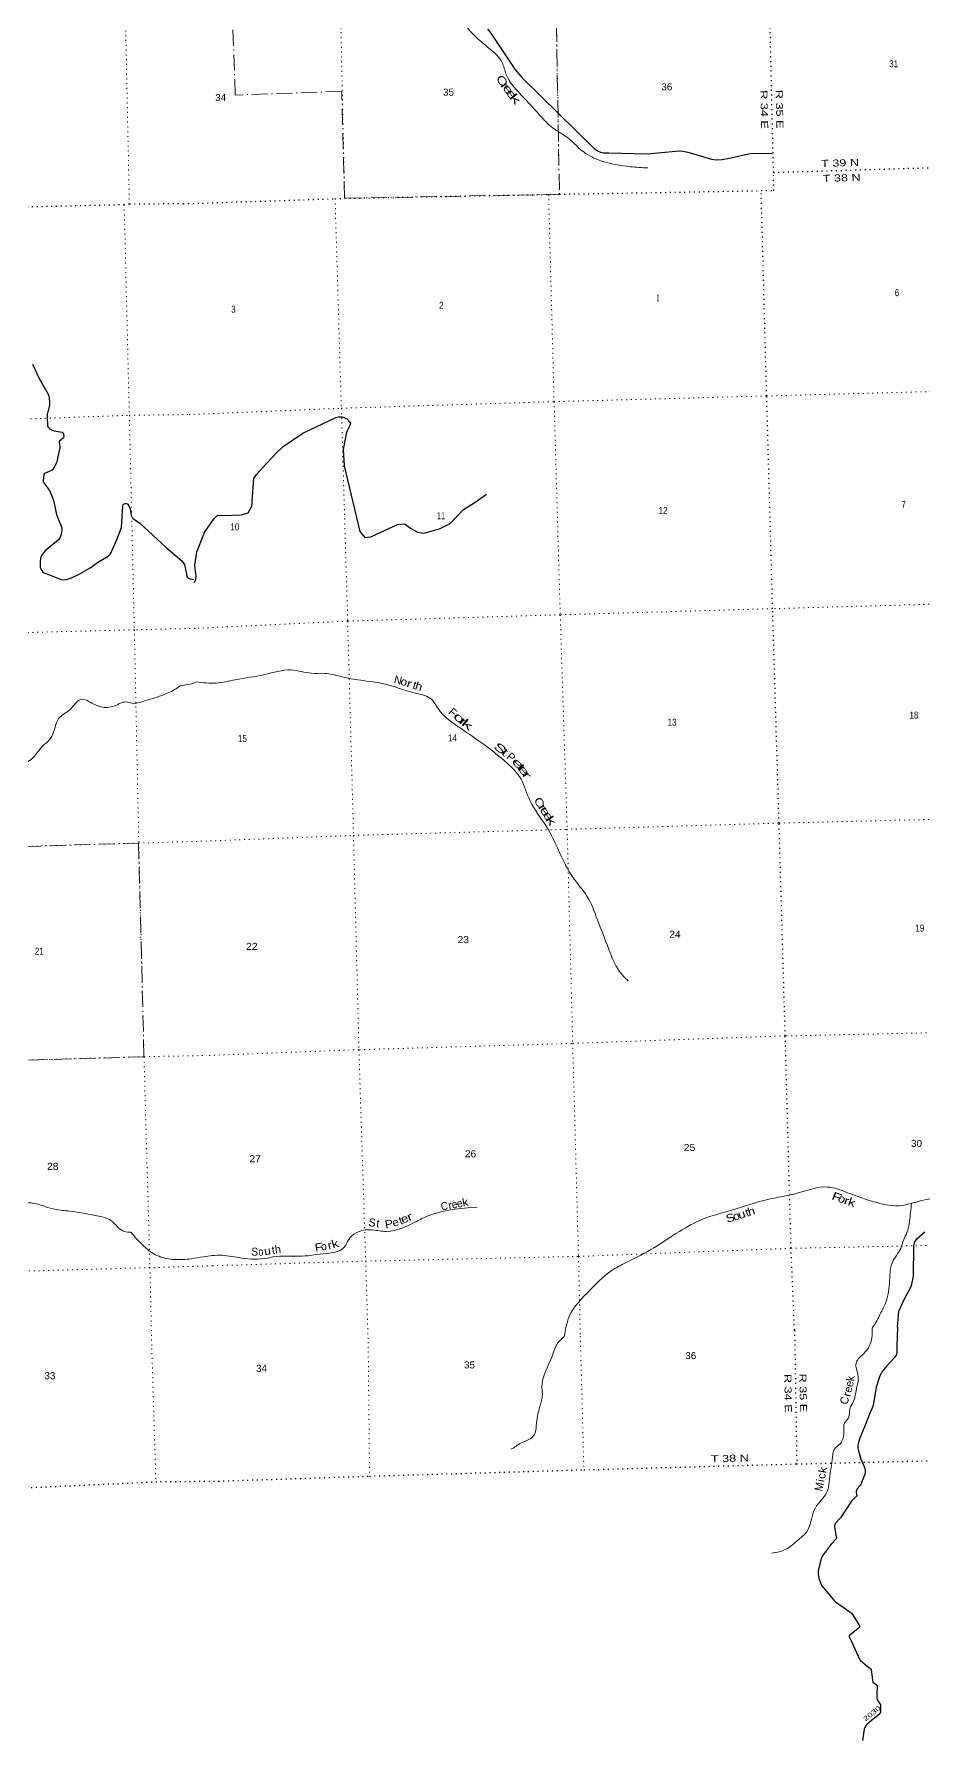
# Model space of a CAD drawing. Header units: feet. Extents: x 485078 to 733631, y 372822 to 564222.
# Drawn here: x 604347 to 626577, y 458097 to 500649 of the extents above; entities that cross this region are included whole.
import ezdxf
from ezdxf.enums import TextEntityAlignment as Align

# ---------------------------------------------------------------- set-up
doc = ezdxf.new("R2010")
doc.units = ezdxf.units.FT
doc.header["$LTSCALE"] = 80
doc.linetypes.add('DOT_DASHED', pattern=[7.7, 5, -1.2, 0.3, -1.2])
doc.linetypes.add('DOTTED', pattern=[1.5, 0.3, -1.2])
for name, color, linetype, lineweight in [('29', 7, 'Continuous', 25), ('30', 7, 'Continuous', 25), ('39', 7, 'Continuous', 13), ('41', 7, 'Continuous', 13), ('44', 7, 'DOT_DASHED', 13), ('6', 7, 'DOTTED', 25), ('7', 7, 'DOTTED', 13)]:
    doc.layers.add(name, color=color, linetype=linetype, lineweight=lineweight)

msp = doc.modelspace()

# ---------------------------------------------------------------- linework, layer by layer
at = {"layer": '29'}
for points in [[(615675.52, 500779.73), (615770.44, 500645.49), (616354.18, 499767.78), (616542.45, 499553.81), (618339.41, 497789.06), (618420.19, 497732.09), (618495.82, 497697.29), (618581.76, 497681.03), (618708.63, 497684.18), (619664.29, 497659.46), (620378.75, 497719.65), (620520.58, 497727.83), (620678.71, 497701.36), (621266.78, 497525.74), (621396.48, 497507.06), (621534.64, 497512.98), (621751.16, 497555.26), (622193.67, 497657.64), (622304.15, 497672.71), (622790, 497662.64)], [(604304.2, 492400.49), (604474.77, 492042.28), (604699.27, 491647.46), (604714.47, 491599.25), (604720.84, 491563.09), (604731.47, 491420.57), (604729.05, 491377.55), (604674.08, 491144.04), (604674.83, 491078.55), (604685.77, 490862.19), (604694.27, 490832.41), (604706.43, 490814.76), (604747.42, 490779.23), (604800.56, 490751.58), (604849.02, 490732.59), (605046.09, 490701.59), (605056.19, 490695.74), (605067.31, 490685.29), (605077.98, 490656.92), (605086.48, 490580.34), (605083.83, 490569.17), (605077.94, 490556.26), (604982.85, 490472.39), (604974.35, 490459.62), (604972.6, 490443.57), (604990.29, 490345.82), (604989.37, 490312.72), (604915.36, 489968.78), (604903.49, 489935.84), (604822.89, 489786.9), (604804.82, 489762.44), (604778.83, 489739.62), (604609.25, 489670.97), (604598.62, 489664.59), (604591.61, 489652.51), (604572.05, 489478.46), (604576.3, 489459.31), (604582.85, 489441.96), (604709.7, 489276.91), (604729.58, 489242.67), (604822.37, 489024.84), (604842.7, 488963.4), (604874.32, 488800.36)], [(608336.29, 486942.44), (608377.61, 486989.91), (608392.48, 487105.58), (608360.59, 487369.23), (608415.35, 487714.57), (608601.81, 488193.62), (608842.59, 488543.14), (608941.44, 488623.22), (609052.9, 488616.83), (609531.81, 488636.84), (609696.27, 488686.78), (609788.51, 488855.54), (609837.35, 489546.22), (609903.27, 489645.41), (610054.42, 489806.04), (610399.54, 490185.3), (610567.09, 490338.4), (611059.15, 490674.07), (611889.37, 491069.51), (611955.87, 491085.23), (612038.07, 491085.23), (612093.67, 491070.72), (612159.41, 491036.08), (612231.47, 490954.62), (612248.39, 490923.17), (612237.19, 490864.9), (612158.94, 490715.15), (612140.06, 490655.55), (612072.36, 490267.35), (612094.36, 489855.87), (612481.44, 488221.93), (612607.38, 488064.48), (612758.51, 488085.68), (613423.24, 488396.8), (613600.87, 488410.8), (613749.72, 488300.59), (613922.42, 488205.32), (614087.13, 488176.46), (614478.53, 488284.48), (614741.84, 488414.49), (615071.49, 488769), (615339.75, 488937.57), (615647.21, 489149.89)], [(606563.09, 488861.1), (606572.95, 488891.89), (606584.64, 488903.59), (606618.65, 488920.6), (606634.6, 488921.67), (606656.92, 488920.6), (606685.3, 488897.53), (606716.44, 488861.04), (606749.88, 488788.49), (606771.71, 488614.29), (606796.22, 488565.63), (606826.98, 488533.46), (606993.89, 488414.54), (607637.05, 487829.94)], [(604874.32, 488800.36), (604897.83, 488679.17), (604915.71, 488616.09), (605037.77, 488312.87), (605043.45, 488252.67), (605032.82, 488186.73), (605005.18, 488093.13), (604986.05, 488048.46), (604953.36, 488008.82), (604623, 487732.95), (604529.01, 487618.77), (604507.75, 487552.82), (604498.6, 487472.05), (604499.25, 487327.34), (604522.05, 487266.62), (604558.77, 487220.98), (604601.29, 487186.95), (604772.15, 487121.32), (605026.44, 487021.03), (605068.96, 487012.52), (605146.12, 487022.61), (605268.78, 487055.06), (605453.75, 487140.02), (605745.43, 487307.45), (605958.75, 487458.1), (606199.88, 487603.88), (606255.15, 487664.1), (606397.84, 487980.2), (606529.71, 488316.16), (606563.09, 488861.1)], [(607637.05, 487829.94), (608036.56, 487484.76), (608079.47, 487427.79), (608102.46, 487382.65), (608142.34, 487195.38), (608166.23, 487106.12), (608181.11, 487078.47), (608206.12, 487051.94), (608236.38, 487038.05), (608333.97, 487019)], [(625914.92, 468339.95), (625953.97, 468739.32), (626088.9, 469040.86), (626265.53, 469370.06), (626313.17, 469612.1), (626323.64, 470370.2), (626350.73, 470470.41), (626403.58, 470544.62), (626600.98, 470714.87)], [(625914.92, 468339.95), (625903.02, 467868.83), (625904.26, 467708.42), (625893.78, 467656.54), (625846.87, 467584.88), (625647.43, 467370.71), (625539.29, 467240.62), (625475.13, 467120.73), (625382.53, 466838.05), (625305.54, 466378.89), (625277.82, 466292.53), (625229.64, 466188.52), (625113.13, 465889.19), (624967.22, 465548.86), (624936.47, 465426.89), (624928.27, 465369.44), (624928.27, 465316.1), (624933.05, 465277.48), (625001.34, 465038.5), (625084.6, 464852.35), (625103.57, 464800.09), (625107.68, 464765.21), (625109.73, 464724.17), (625099.22, 464658.73), (624991.89, 464399.99), (624973.38, 464370.25), (624909.82, 464296.38), (624897.01, 464273.3), (624888.19, 464246.36), (624886.24, 464221.49), (624894.35, 464155.59), (624898.54, 464127.11), (624897.01, 464116.34), (624887.48, 464102.93), (624790.39, 464011.7), (624766.7, 463987.33), (624613.98, 463766.04), (624496.97, 463575.78), (624479.76, 463554.16), (624366.5, 463441.8), (624350.58, 463414.64), (624342.38, 463369.5), (624347.72, 463291.94), (624379.61, 463139.07), (624393.64, 463082.25), (624393.64, 463065.84), (624385.72, 463050.32), (624257.27, 462916.38), (624056.35, 462648.31), (624016.28, 462574.1), (623998.94, 462523.15), (623936.89, 462245.23), (623931.78, 462191.29), (623932.3, 462154.86), (623950.75, 462066.64), (623997.91, 461925.07), (624014.82, 461885.57), (624024.56, 461869.29), (624324.43, 461511.13), (624369.8, 461470.36), (624560.39, 461338.34)], [(624560.39, 461338.34), (624738.01, 461215.31), (624772.44, 461179.77), (624949.6, 460906.55), (624964.16, 460870.98), (624964.16, 460848.41), (624958.01, 460829.95), (624937.84, 460803.29), (624810.62, 460703.72), (624720.16, 460635.03), (624707.86, 460620.67), (624709.93, 460594.6), (624765.11, 460484.63), (624976.46, 460025.66), (624992.83, 460004.5), (625151.69, 459874.44), (625236.86, 459810.22), (625249.17, 459797.91), (625259.23, 459775.65), (625285.85, 459588.34), (625291.2, 459497.33), (625296.85, 459479.38), (625304.85, 459467.53), (625393.72, 459400.9), (625405.52, 459386.03), (625410.32, 459370.71), (625402.82, 459170.58), (625404.5, 459062.88), (625407.06, 459042.87), (625412.22, 459027.35), (625488.56, 458900.79), (625493.18, 458886.94), (625494.92, 458865.43), (625493.18, 458716.64), (625486.77, 458693.56), (625475.75, 458675.61), (625218.73, 458469.9), (625158.96, 458416.06), (625136.92, 458389.9), (625115.9, 458358.61), (625104.11, 458335.53), (625087.32, 458289.45), (625041.29, 458005.7)]]:
    msp.add_lwpolyline(points, dxfattribs=at)
at = {"layer": '39'}
for points in [[(607823.78, 505503.78), (608105.61, 505403.7), (608657.15, 505347.59), (609075.48, 505281.86), (609577.94, 505016.05), (609945.27, 504813.4), (610299.57, 504491.02), (610740.23, 504037.41), (611026.83, 503982.33), (611326.46, 503816.32), (611717.34, 503717.49), (612007.13, 503541.09), (612252.3, 503446.47), (612716.15, 503033.94), (613159.69, 502624.92), (613541.22, 502343.74), (613825.58, 502219.81), (614215.14, 501863.97), (614520.14, 501724.41), (614676.97, 501605.17), (614964.64, 501125.22), (615250.49, 500714.01), (615741.47, 500269.84), (616041.42, 499937.92), (616135.82, 499655.15), (616584.36, 499056.07), (617032.1, 498564.2), (617326.57, 498286.77), (617610.35, 498108.19), (618078.09, 497701.84), (618500.4, 497484.47), (619242.5, 497334.31), (619681.48, 497302.04)], [(582103.33, 486569.76), (582111.58, 486398), (582191.77, 486258.33), (582253.65, 486124.28), (582238.83, 486069.3), (582111.8, 485894.27), (582141.23, 485682.56), (582137.61, 485500.4), (582263.03, 485246.51), (582375.42, 484864.85), (582371.06, 484713.01), (582440.74, 484425.4), (582589.05, 483896.93), (582683.6, 483583.62), (582820.85, 483259.2), (583032.7, 483023.59), (583450.68, 482867.81), (583612.12, 482875.76), (583762.8, 482662.94), (583916.47, 482492.67), (584095.37, 482282.56), (584058.91, 482038.91), (584273.09, 481708.27), (584354.71, 481592.9), (584533.58, 481548.68), (584745.72, 481383.87), (585016.17, 481147.65), (585310.48, 481092.06), (585429.81, 481086.85), (585645.59, 480938.32), (585825.09, 480950.76), (586041.1, 480875.06), (586139.94, 480881.5), (586257.86, 480769.04), (586453.69, 480609.91), (586788.4, 480472.34), (587401.36, 480274.75), (587801.37, 480110.45), (588057.06, 479817.22), (588410.72, 479400.94), (588696.68, 479191.39), (589066.68, 479180.11), (589692.68, 479110.29), (590217.88, 478949.01), (590789.75, 478861.7), (591128.24, 478817.28), (591835.61, 478642.21), (592520.01, 478579.87), (593045.43, 478657.32), (593365.96, 478768.25), (593618.31, 478776.38), (593955.05, 478885.68), (594432.14, 479038.83), (594804.58, 479175.29), (595363.65, 479445.75), (595860.12, 479714.69), (596410.09, 479944.46), (596721.97, 479996.51), (597301.54, 480172.38), (597820.32, 480437.81), (598339.73, 480513.09), (598601.96, 480612.49), (599059.46, 480657.95), (599422.74, 480508.95), (599749.28, 480292.29), (600195.89, 480040.1), (600507.71, 479847.36), (600921.26, 480037.41), (601736.88, 480556.84), (601938.62, 480733.68), (602533.1, 480960.48), (602913.46, 481186.15), (603038.97, 481340.92), (603377.56, 481622.22), (603731.28, 482110.24), (603931.49, 482349.76), (604231.04, 482492.55), (604535.99, 482827.66), (604787.95, 483098.78), (604960.89, 483543.99), (605254.13, 483779.69), (605553.12, 484027.66), (605710.03, 483972.79), (606012.34, 483838.49), (606355.29, 483858.93), (606643.77, 483958.97), (606798.12, 483926.29), (607079.76, 483975.58), (607536.86, 484120.16), (607856.5, 484267.49), (607993.59, 484361.84)], [(608404.78, 484457.86), (608892.14, 484430.62), (609371.25, 484514.22), (610106, 484643.08), (610768.32, 484757.87), (611278.07, 484676.37), (611603.75, 484672.91), (611987.88, 484600.2), (612435.14, 484510.97), (613013.65, 484429.28), (613896.09, 484171.58), (614272.03, 484025.81), (614437.86, 483795.52), (615013.29, 483292.9), (616089.9, 482496.1), (616512.75, 482027.85), (616733.09, 481493.5), (617129.73, 480868.76), (617579.97, 479974.32), (617821.48, 479557.88), (618156.9, 479107.53), (618421.17, 478517.7), (618705.59, 477776.66), (618970.87, 477225.29), (619189.5, 476986.3)], [(607993.59, 484361.84), (608190.83, 484392.91), (608408.13, 484458.88)], [(594574.34, 474549.68), (594584.61, 474547.3), (594958.51, 474459.24), (595594.57, 474308.74), (596011.57, 474193.4), (596568.39, 473978.26), (596894.28, 473870.83), (597197.32, 473706.21), (597659.1, 473494.84), (598142.02, 473162.61), (598544.03, 472834.48), (598868.04, 472720.94), (599426.08, 472621.15), (599863.58, 472411.22), (600133.33, 472286.25), (600515.76, 472097.24), (600919.64, 471775.23), (601261.73, 471666.17), (601613.89, 471723.25), (602089.68, 471682.16), (602637.8, 471410.17), (603204.11, 471302.49), (603535, 471320.61), (603879.92, 471426.06), (604403.47, 471414.45), (604867.36, 471282.03), (605236.18, 471236.34), (605915.86, 471119.26), (606268.3, 471000.33), (606594.16, 470729.03), (606766.38, 470708.92)], [(617592, 468100.55), (617713.46, 468600.7), (618245.8, 469274.51), (618729.64, 469716.36), (619086.11, 469926.18), (619754.44, 470273.81), (620472.48, 470730), (621032.91, 471028.21), (621809.19, 471269.46), (622647.91, 471520.47), (623432.18, 471689.1), (624168.42, 471838.23), (624653.28, 471703.46), (625398.14, 471448.15), (626026.9, 471377.92), (626430.82, 471475.7), (627134.03, 471650.25), (627788, 471851.82), (628353.59, 471800.14), (629057.49, 472102.18), (629556.86, 472414.95), (629825.1, 472596.12), (630209.13, 472681.22), (630611.23, 472617.08), (631474.85, 472306.27), (631885.73, 472292.95), (632034.53, 472325.25)], [(615414.92, 471335.63), (614193.08, 471118.91), (613883.52, 470971.05), (613155.84, 470727.05), (612794.84, 470765.98), (612628.97, 470767.62), (612206.66, 470523.68), (612104.13, 470346.93), (611570.88, 470168.82), (610969.82, 470108.27), (610315, 470092.83), (610171.73, 470063.06), (609529.09, 470063.77), (609039.92, 470131.66), (608794.79, 470126.33)], [(626266.12, 471430.72), (626215.33, 470980.31), (626150.13, 470691.25), (626073.66, 470523.3), (625996.5, 470304.75), (625789.2, 469959.3), (625716.14, 469431.28), (625608.4, 468914.49), (625468.22, 468631.53), (625379.83, 468455.16), (625285.9, 468315.4)], [(606766.38, 470708.92), (607092.2, 470356.7), (607468.05, 470106.85), (607857.9, 470027.26), (608269.61, 470045.32), (608585.58, 470095.45), (608794.79, 470126.33)], [(617592, 468100.55), (617426.62, 467932.47), (617288.67, 467610.09), (617035.45, 466840.76), (617043.96, 466604.49), (616976.72, 466339.23), (616894.18, 465881.33), (616841.99, 465646.93), (616605.44, 465480.75), (616448.37, 465408.4), (616330.16, 465323.29), (616258.65, 465288.38)], [(625285.9, 468315.4), (625244.58, 467937.41), (625048.65, 467653.38), (624880.68, 467435.06), (624893.99, 467289.95), (624937.55, 467034.72), (624889.98, 466784.32), (624812.23, 466474.19), (624725.56, 466299.22), (624693.27, 466073.63), (624593.1, 465936.59), (624577.74, 465745.97), (624480.45, 465416.95), (624341.5, 465290.66), (624288.75, 465015.81), (624243.63, 464753.36), (624209.41, 464469.05), (624151.9, 464214.25), (623864.88, 463821.82), (623649.96, 463223.71), (623460.55, 463038.99), (623058.43, 462755.67), (622774.49, 462691.47)]]:
    msp.add_spline(points, degree=3, dxfattribs=at)
at = {"layer": '44'}
for points in [[(622461.51, 514306.22), (622664.54, 504732.76), (617329.79, 504548.97), (617471.39, 496646.24), (612105.98, 496544.41), (612032.78, 499216.28), (609374.46, 499125.67), (609274.19, 501825.04), (607927.96, 501773.93)], [(590935.51, 501278.61), (591050.5, 496011.48), (593349.81, 496058.85), (593459.39, 490690.94), (591198.55, 490625.51), (591343.16, 485300.29), (596219.35, 485474.09), (601501.53, 485626.98), (601654.97, 480271.63), (606956.41, 480434.28), (607093.4, 475090.67), (601796.23, 474941.87), (591544.2, 474621.42), (591695.21, 469365.14), (596727.46, 469547.58), (596756.52, 467521.35)]]:
    msp.add_lwpolyline(points, dxfattribs=at)
at = {"layer": '6'}
msp.add_line((623344.98, 468262.02), (623400.93, 464917.29), dxfattribs=at)
for points in [[(622827.47, 496742), (622819.7, 497190.97), (622705.34, 502074.26), (622695.28, 502533.29), (622605.15, 507439.58), (622482.49, 512780.51), (622461.51, 514306.22)], [(622819.69, 497191.44), (629203.06, 497385.53), (634537.63, 497550.08), (638460.14, 497653.79)], [(608075.61, 496408.08), (611865.93, 496534.59), (612105.98, 496544.41), (617212.15, 496640.77), (617471.39, 496646.24), (622510.13, 496735.56), (622827.47, 496742)], [(623344.98, 468262.02), (623258.19, 470308.59), (623112.5, 475613.92), (622958.46, 480929.14), (622797.14, 486290.7), (622649.17, 491606.08), (622510.13, 496735.56)], [(608075.61, 496408.08), (606726.99, 496394.65), (606598.01, 496381.42), (601350.15, 496258.5), (601223.14, 496247.34), (596203.74, 496117.81), (595953.21, 496117.82), (591050.92, 495991.12), (587081.03, 495905.19), (585740.02, 495884.88), (583048.2, 495831.9), (580402.72, 495784.08), (577676.05, 495703.32)], [(608954.14, 464489.86), (612727.61, 464613.99), (618082.18, 464773.36), (623393.56, 464918.84), (630143.98, 465079.87), (635509.79, 465233.41), (639394.82, 465305.26)], [(578513.61, 463678.1), (581235.8, 463719.74), (586481.06, 463813.44), (591739.98, 463906.76), (602077.98, 464231.1), (602235.63, 464235.11), (607389.23, 464474.4), (608954.14, 464489.86)]]:
    msp.add_lwpolyline(points, dxfattribs=at)
at = {"layer": '7'}
for p, q in [((617993.43, 468111.9), (618082.18, 464773.36)), ((607288.19, 467807.9), (607389.23, 464474.4)), ((612692.94, 467964.48), (612727.61, 464613.99))]:
    msp.add_line(p, q, dxfattribs=at)
for points in [[(617471.39, 496646.24), (617377.19, 501918.04), (617282.51, 507261.08), (617137.25, 512627.12), (617089.06, 514155.42)], [(606369.68, 513850.84), (606382.53, 512350.22), (606478.14, 507046.07), (606617.19, 501700.48), (606726.99, 496394.65)], [(611720.63, 514006.04), (611766.83, 512518.26), (611871.41, 507238.14), (611987.85, 501891.57), (612105.98, 496544.41)], [(617200, 496641.09), (617338.21, 491466.44), (617490.6, 486137.01), (617663.99, 480777.79), (617802.66, 475431.81), (617946.91, 470104.19), (617993.43, 468111.9)], [(606598.01, 496381.42), (606726.86, 491122.58), (606852.13, 485762.5), (606962.27, 480442.52), (607093.4, 475090.67), (607240.61, 469824.19), (607288.19, 467807.9)], [(611865.93, 496534.59), (612023.95, 491298.38), (612182.13, 485979.23), (612327.08, 480625.32), (612461.97, 475269.12), (612631.32, 469986.68), (612692.94, 467964.48)], [(608220.56, 491140.72), (612023.95, 491298.38), (617336.29, 491462.34), (622649.17, 491606.08), (629394.91, 491786.02), (634742.36, 491922.59), (638623.57, 491997.48)], [(577818, 490273.11), (580571.62, 490374.48), (585886.76, 490472.73), (591198.55, 490625.51), (596076.26, 490765.78), (601381.74, 490928.52), (606726.86, 491122.58), (608220.56, 491140.72)], [(638777.67, 486664.28), (634904.9, 486591.41), (629583.09, 486479.81), (622797.14, 486290.7), (617490.6, 486137.01), (612182.13, 485979.23), (608367.59, 485797.5)], [(608367.59, 485797.5), (606848.09, 485762.4), (601501.53, 485626.98), (596214.43, 485473.37), (591343.16, 485300.29), (586029.01, 485161.61), (580713.39, 485000.64), (577957.38, 484940.76)], [(608513.98, 480477.93), (612327.08, 480625.32), (617641.81, 480775.18), (622962.45, 480931.27), (629747.02, 481096.06), (635062.13, 481231.77), (638931.66, 481335.01)], [(580899.57, 479710.82), (586167.19, 479769.48), (591444.89, 479911.32), (596366.39, 480078.95), (601654.97, 480271.63), (606956.41, 480434.28), (608513.98, 480477.93)], [(639084.83, 476033.97), (635214.46, 475904.36), (629881.38, 475760.08), (623110.48, 475613.86), (617778.51, 475427.12), (612461.97, 475269.12), (608661.27, 475125.06)], [(578234.94, 474323.39), (578320.12, 474327.69), (581018.68, 474354.64), (586311.76, 474446.28), (591544.2, 474621.42), (596567.12, 474788.6), (601781.51, 474941.93), (607099.35, 475094.86), (608661.27, 475125.06)], [(608805.85, 469870.77), (612631.32, 469986.68), (617946.91, 470104.19), (623256.22, 470306.52), (630039.46, 470444.96), (635386.85, 470583.56), (639239.16, 470692.69)], [(608805.85, 469870.77), (607240.61, 469824.19), (601967.05, 469678.39), (596727.46, 469547.58), (591695.21, 469365.14), (586447.57, 469175.27)]]:
    msp.add_lwpolyline(points, dxfattribs=at)

# ---------------------------------------------------------------- texts
at = {"layer": '30', "width": 1.4}
msp.add_text('2030', height=120, rotation=38.673, dxfattribs=at).set_placement((625120.81, 458481.19))
at = {"layer": '41'}
for s, rotation, width, p in [('C', 304.09, 1.45, (615951.09, 499429.56)), ('r', 304.09, 1.8, (616033.4, 499306.79)), ('e', 306.139, 1.7, (616112.63, 499203.83)), ('e', 306.139, 1.7, (616195.49, 499087.32)), ('k', 308.425, 2, (616291.17, 498968.03)), ('o', 344.019, 1.1, (613561.95, 484370.21)), ('r', 342.296, 1.3, (613693.33, 484327.87)), ('h', 342.296, 1.2, (613930.79, 484252.65)), ('o', 319.217, 1.85, (614903.24, 483487.64)), ('r', 320.546, 2, (615009.67, 483398.19)), ('k', 320.546, 2.05, (615108.22, 483318.38)), ('S', 323.892, 1.7, (615933.06, 482718.55)), ('t', 322.235, 1.7, (616051.26, 482627.24)), ('e', 315.287, 2.05, (616367.35, 482348.69)), ('t', 312.223, 1.9, (616442.14, 482264.52)), ('e', 308.72, 1.8, (616503.67, 482183.78)), ('r', 304.258, 1.8, (616575.51, 482077.81)), ('C', 296.496, 1.25, (616879.2, 481409.13)), ('r', 301.942, 1.7, (616967.28, 481274.66)), ('e', 303.85, 1.6, (617032.89, 481168.75)), ('e', 303.85, 1.6, (617111.42, 481049.2)), ('k', 302.608, 1.75, (617179.27, 480938.99)), ('e', 10.058, 0.95, (614866.15, 471311.13)), ('e', 10.058, 0.95, (614996.4, 471334.24)), ('k', 10.058, 1.1, (615134.6, 471360.31)), ('F', 338.942, 1.55, (624368.14, 471496.46)), ('o', 338.942, 1.2, (624490.29, 471454.27)), ('r', 340.877, 1.3, (624616.57, 471403.7)), ('k', 340.877, 1.35, (624746.02, 471361.23)), ('t', 19.568, 1.1, (613537.04, 470907.12)), ('e', 22.808, 1.25, (613639.86, 470954.64)), ('r', 22.808, 1.4, (613768.08, 471006.52)), ('C', 10.058, 0.9, (614614.52, 471263.76)), ('r', 10.058, 1.05, (614758.54, 471290.17)), ('S', 16.825, 1.2, (621764.85, 470972.81)), ('o', 17.237, 1.1, (621915.61, 471019)), ('u', 17.237, 1.25, (622053.25, 471061.7)), ('h', 17.237, 1.2, (622293.03, 471137.94)), ('P', 10.967, 1.15, (613231.16, 470818.37)), ('e', 15.62, 1.1, (613400.71, 470863.87)), ('S', 357.307, 0.95, (609854.14, 470124.04)), ('o', 4.396, 0.8, (610017.91, 470123.34)), ('u', 9.53, 1.1, (610191.22, 470144.18)), ('F', 8.574, 1.25, (611471.98, 470237.71)), ('o', 9.477, 0.95, (611601.72, 470260.7)), ('r', 14.079, 1.2, (611757.3, 470287.63)), ('k', 16.079, 1.25, (611892.12, 470326.08)), ('r', 75.13, 1.2, (624746.29, 466632.6)), ('k', 80.108, 1.1, (624144.31, 464751.83)), ('c', 80.383, 1.05, (624115.34, 464601.5)), ('M', 78.7, 0.95, (624057.96, 464328.86))]:
    msp.add_text(s, height=200, rotation=rotation, dxfattribs=dict(at, width=width)).set_placement(p, align=Align.CENTER)
for s, rotation, p in [('N', 346.708, (613417.38, 484410.83)), ('t', 342.296, (613822.76, 484287.12)), ('F', 317.844, (614740.46, 483626.71)), ('P', 319.066, (616198.23, 482505.15)), ('S', 352.223, (612777.97, 470853.85)), ('t', 17.237, (622189.58, 471104.33)), ('t', 351.614, (612923.37, 470830.98)), ('t', 7.707, (610333.68, 470165.98)), ('h', 7.926, (610451, 470183.71)), ('e', 76.719, (624778.17, 466757.29)), ('k', 84.467, (624842.07, 467045.32)), ('e', 76.485, (624811.57, 466898.83)), ('C', 75.454, (624688.47, 466482.62)), ('i', 80.383, (624091.56, 464487.31))]:
    msp.add_text(s, height=200, rotation=rotation, dxfattribs=at).set_placement(p, align=Align.CENTER)
at = {"layer": '6', "width": 1.35}
for s, rotation, p in [('R 34 E', 271.342, (622501.86, 498761.81)), ('R 35 E', 271.342, (622882.73, 498770.41)), ('T 39 N', 1.742, (624483.74, 497342.08)), ('T 38 N', 1.742, (624524.12, 496968.14)), ('R 34 E', 270.958, (623096.36, 466682.89)), ('R 35 E', 270.958, (623472.77, 466693.36)), ('T 38 N', 1.569, (621730.32, 464970.95))]:
    msp.add_text(s, height=175, rotation=rotation, dxfattribs=at).set_placement(p, align=Align.CENTER)
at = {"layer": '7'}
for s, width, p in [('31', 0.85, (625819.83, 499819.4)), ('34', 1.05, (609007.87, 498973.77)), ('35', 1.05, (614699.66, 499107.99)), ('36', 1.05, (620154.77, 499242.79)), ('1', 0.4, (619931.19, 493966.65)), ('6', 0.85, (625903.62, 494099.66)), ('3', 0.85, (609325.58, 493684.64)), ('2', 0.85, (614520.26, 493783.88)), ('7', 0.85, (626071.03, 488806.24)), ('11', 0.65, (614512.73, 488526.41)), ('12', 0.85, (620060.04, 488657.58)), ('10', 0.85, (609361.82, 488246.06)), ('13', 0.85, (620283.95, 483367.16)), ('18', 0.85, (626326.69, 483543.06)), ('15', 0.85, (609552.04, 482959.94)), ('14', 0.85, (614798.65, 482974.59)), ('19', 0.85, (626474.33, 478220.8)), ('22', 1.1, (609787.22, 477764.2)), ('23', 1.1, (615068.36, 477932.63)), ('24', 1.1, (620356.38, 478066.44)), ('26', 1.1, (615250.24, 472582.09)), ('25', 1.1, (620721.22, 472738.03)), ('30', 1.05, (626392.29, 472841.45)), ('27', 1.1, (609869.02, 472458.48)), ('36', 1.05, (620753.64, 467538.02)), ('34', 1.05, (610028.27, 467220.72)), ('35', 1.05, (615223.83, 467305.65)), ('33', 1.05, (604741.96, 467036.49))]:
    msp.add_text(s, height=175, dxfattribs=dict(at, width=width)).set_placement(p, align=Align.CENTER)
for s, width, p in [('21', 0.85, (604366.54, 477643.84)), ('28', 1.1, (604669.42, 472266.97))]:
    msp.add_text(s, height=175, dxfattribs=dict(at, width=width)).set_placement(p)

doc.saveas('drawing.dxf')
